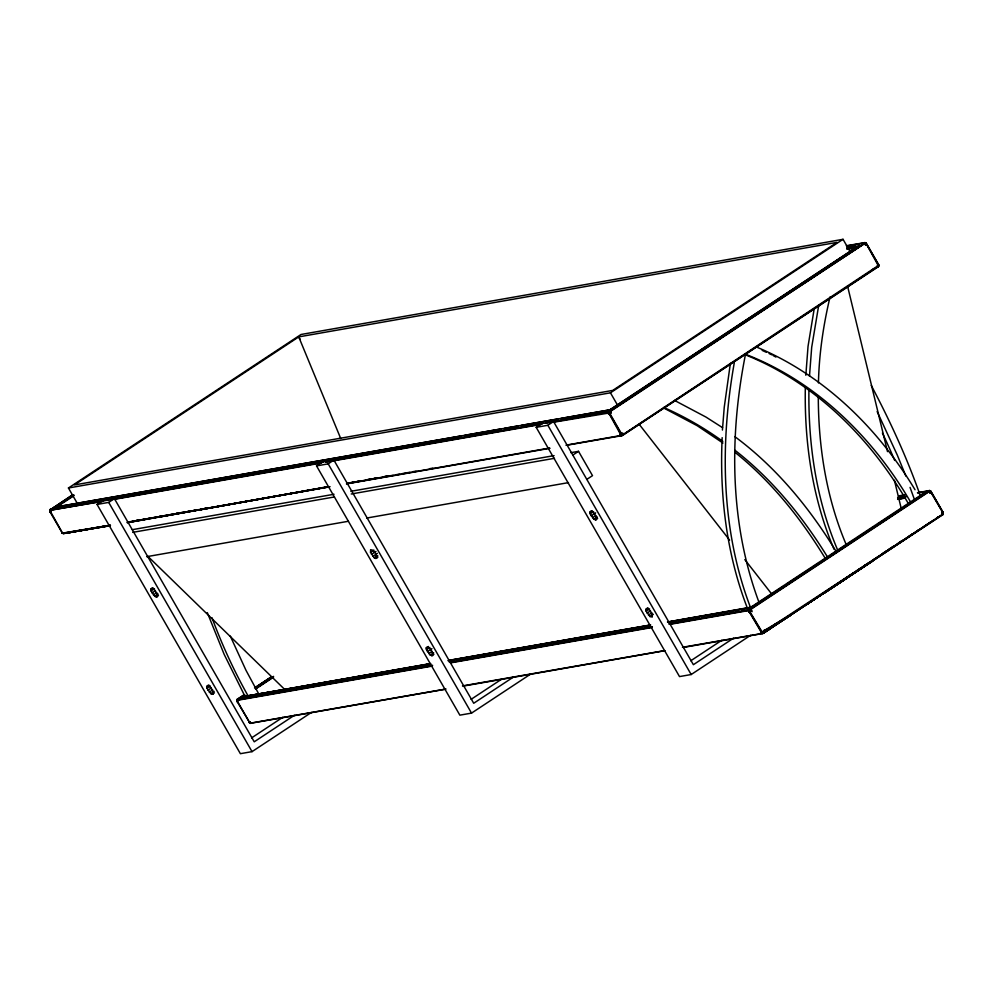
<?xml version="1.0" encoding="UTF-8"?>
<svg xmlns="http://www.w3.org/2000/svg" width="993" height="993" viewBox="0 0 993 993"><rect width="100%" height="100%" fill="white"/><g stroke="black" fill="none" stroke-linecap="round" stroke-linejoin="round"><path stroke-width="1.49" d="M249.839 721.638L249.491 722.916L251.266 723.326C249.293 722.159 248.287 721.117 250.497 723.338M877.589 267.254C879.016 265.739 878.259 262.661 878.445 266.31C876.062 268.693 880.17 265.59 878.371 264.225L866.604 243.794C865.313 245.445 862.259 240.529 865.424 244.75L866.095 243.136L865.027 242.59L846.346 245.755M930.888 491.721C930.664 493.558 926.432 488.482 930.007 492.751L930.677 491.138L929.609 490.579L917.42 492.727M924.148 492.938L751.713 606.661L753.128 607.393M818.443 382.913C819.088 353.967 823.346 325.121 830.036 296.981M446.043 689.005L250.149 723.202L236.917 701.195L238.134 698.613L236.806 700.921L237.451 701.716L236.768 700.251L237.401 699.109L244.179 694.728L224.195 654.449L207.314 612.619M722.159 437.64C719.528 495.222 726.454 553.933 747.295 607.927M848.605 245.668L865.586 242.726L865.424 244.75C864.667 241.957 865.747 242.081 865.424 244.75L866.033 243.012M930.677 491.138L930.007 492.751L929.448 490.542M61.777 531.714L49.724 510.216L51.028 508.9L49.824 511.519L50.655 509.086L50.32 510.017L72.539 494.799M236.806 700.921C237.923 702.808 236.011 700.127 237.898 699.842M237.737 698.985C236.359 702.163 237.203 701.592 237.935 698.687M943.313 513.133L941.972 515.305L941.798 513.232L942.953 512.214L941.972 515.305L943.04 513.12M805.323 387.382C804.318 442.481 812.373 498.387 834.07 549.303M805.832 375.255L808.029 346.396L814.26 308.401M808.923 389.827C808.178 444.43 816.196 499.789 837.732 550.234M809.481 376.186L811.691 347.327L818.803 304.777M50.035 510.216L51.028 508.9L49.687 511.072L50.035 510.216L103.272 501.291M878.457 265.131L878.246 266.707L878.395 264.287M250.149 723.202L249.38 721.688M929.609 490.579L930.404 490.927L930.007 492.751L929.436 490.827L928.467 491.038M722.42 430.056L724.245 407.267L730.389 363.339M765.131 629.934L764.3 631.92M878.457 265.95L866.392 244.055L864.63 243.608L609.975 411.71L609.801 413.411L621.581 433.904C622.909 437.479 618.155 433.668 622.81 433.159L623.393 434.872L622.139 435.629L566.382 445.298M734.286 362.768C719.652 445.311 720.906 532.98 752.135 611.7M751.217 610.136C746.947 614.94 748.809 605.544 751.49 610.583L748.772 611.924L750.683 609.441L929.212 491.597L930.801 491.783M930.007 492.751L929.957 490.728L917.768 492.863M878.52 266.372L877.39 267.316L877.936 264.734M943.089 513.542L942.345 515.119L942.196 512.959M764.486 631.784L764.871 630.282M236.756 700.425L237.799 698.799M751.838 607.095L784.11 585.92M432.402 666.067L237.029 700.375L237.017 701.195M150.75 589.271L152.09 588.067L154.982 590.264L157.242 594.199L157.179 596.917L154.834 596.371L151.06 590.959L150.75 589.271L153.034 587.769M206.681 686.535L208.021 685.344L210.913 687.541L213.172 691.476L213.11 694.194L210.764 693.635L206.991 688.223L206.681 686.535L208.964 685.033M426.171 647.995L427.511 646.803L430.391 649L432.663 652.935L432.6 655.653L430.254 655.095L426.469 649.683L426.171 647.995L428.442 646.493M589.892 512.165L591.232 510.961L594.112 513.158L596.383 517.092L596.321 519.811L593.975 519.252L590.19 513.84L589.892 512.165L592.163 510.65M645.822 609.429L647.163 608.225L650.043 610.422L652.314 614.369L652.252 617.075L649.906 616.529L646.12 611.117L645.822 609.429L648.094 607.927M62.162 532.918L62.671 532.682M921.603 496.264L922.596 494.353L919.555 494.874M942.692 514.511L942.171 515.243M608.088 413.547L611.03 412.666C608.312 407.564 606.475 417.035 611.03 412.666L608.064 411.909L49.911 509.881L50.829 508.962M878.532 266.186L877.39 267.316L878.333 266.323M941.972 515.305L943.213 513.108M764.411 630.989C765.491 630.716 763.431 630.654 764.262 630.977M749.703 608.821C747.319 611.142 749.007 612.532 750.944 609.752M943.065 514.424L942.754 512.537L929.957 490.728M237.141 701.641L237.675 700.524M878.184 266.67L877.39 267.316L878.048 266.906M50.308 509.533L50.022 511.929L51.202 510.973M846.855 248.895L857.493 247.17L857.133 247.791L859.566 244.948M766.832 629.748C763.592 632.839 765.38 630.282 764.101 630.605M825.841 591.443L763.195 633.36L760.564 632.417L762.239 632.951L763.269 631.064L790.304 615.089L942.394 514.709M942.63 514.895L942.953 512.214L942.034 513.691M752.086 607.344L753.128 606.326M50.271 509.397L49.836 510.377L322.849 462.341M751.689 607.157L750.497 607.629L752.185 606.4M607.939 413.1L610.757 412.219L610.596 412.951M750.907 607.381L753.166 606.773L667.47 621.978M623.045 433.606C618.987 433.78 621.953 437.081 621.233 434.09L609.454 413.597L609.665 411.499L864.369 243.359L866.541 243.906L878.321 264.386L878.048 266.782M878.383 266.521L878.718 265.131M937.466 517.365L936.411 518.358L938.757 516.894L938.1 517.179M237.116 699.432L237.215 701.244M621.37 435.642L623.182 435.17M764.387 631.3L764.325 629.984M50.804 511.246L49.824 511.519M609.243 410.903L608.188 412.256L608.56 413.957M609.479 410.965L608.473 412.244L608.833 413.87M610.484 411.847L610.186 413.2M749.938 608.883C747.928 611.738 748.275 611.899 750.187 608.994L928.703 491.163L930.677 491.324M58.5 506.964L59.406 506.976M878.346 266.335L623.405 434.636C620.104 435.617 619.781 434.698 623.232 434.003M751.093 607.071L751.738 606.735M942.63 514.771L942.518 512.723M912.877 533.651L909.191 536.208L912.915 533.737M50.606 509.496L49.774 510.129L50.146 512.016L49.799 511.457L62.422 533.266L63.453 533.589L109.528 525.818M877.613 264.97L877.638 266.087M877.452 265.69L878.308 264.684M942.22 514.076L942.891 512.673M887.618 550.097L890.113 548.409M854.104 572.613L843.094 579.986M856.574 570.963L860.286 568.48M863.997 565.998L866.467 564.334M857.493 570.516L762.922 633.484M861.365 567.934L869.086 562.77M874.237 559.332L871.668 561.057L878.073 556.788M904.077 539.621L763.418 633.149M904.884 539.187L910.035 535.748M915.186 532.31L919.046 529.728M933.854 520.059L805.733 605.134L942.382 514.945M827.132 590.587L846.47 577.703M849.052 575.99L854.216 572.601M846.992 578.1L824.637 592.92L872.822 560.958L762.624 633.522L683.184 647.473M856.723 570.95L860.472 568.455M864.233 565.973L869.235 562.646M880.617 555.099L887.01 550.867M889.567 549.179L893.39 546.646M827.07 590.624L840.624 581.625M77.764 504.208L68.443 487.997L301.028 334.48L843.032 239.313L850.207 251.775M51.897 508.639L72.526 495.023M51.959 508.925L55.819 506.38M58.401 504.68L64.843 500.422M70.007 497.021L72.576 495.321M73.47 495.246L54.205 507.311L612.333 409.426M74.14 495.147L55.422 507.15L57.408 506.976M56.824 507.001L73.643 495.904M311.38 712.477L252.036 751.639L240.38 753.687L97.053 504.444L102.738 500.683M97.053 504.444L108.709 502.396L114.406 498.635L254.233 741.808L294.362 715.32M530.858 673.937L471.526 713.111L459.858 715.159L316.531 465.903L322.216 462.142M316.531 465.903L328.199 463.855L333.884 460.094L473.711 703.267L513.84 676.779M151.06 590.959L154.474 588.7M151.979 592.958L155.392 590.711M153.319 594.894L156.733 592.635M154.834 596.371L158.247 594.112M156.211 597.091L158.483 595.589M750.509 635.371L691.178 674.532L679.51 676.581L536.183 427.325L541.88 423.577M536.183 427.325L547.851 425.277L553.535 421.529L693.375 664.702L733.492 638.214M68.443 487.997L610.447 392.818L843.032 239.313M370.538 552.418L370.6 549.7L372.946 550.246L375.813 553.66L376.657 558.376L374.311 557.83L370.538 552.418L373.951 550.159M371.456 554.417L376.012 551.413M372.809 556.353L377.352 553.349M374.311 557.83L377.737 555.571M375.689 558.55L377.973 557.048M858.473 245.83L609.925 409.761L612.172 409.538M616.492 406.125L611.067 409.675M620.364 403.568L625.516 400.167M628.097 398.466L634.539 394.209M637.121 392.508L643.563 388.251M646.145 386.55L652.6 382.293M655.169 380.592L661.623 376.335M666.775 372.934L688.695 358.461M692.568 355.904L697.731 352.503M701.592 349.946L706.755 346.545M710.628 343.988L715.779 340.587M719.652 338.03L724.803 334.616M727.385 332.916L733.827 328.658M736.409 326.958L742.863 322.7M745.433 321L751.887 316.742M754.469 315.042L760.911 310.784M766.075 307.383L797.019 286.952M800.879 284.395L806.043 280.994M809.916 278.437L815.067 275.036M818.94 272.479L824.091 269.078M826.673 267.378L833.127 263.12M835.696 261.42L842.151 257.162M844.733 255.462L851.175 251.204M853.757 249.504L857.617 246.947M206.991 688.223L210.404 685.964M207.909 690.234L211.323 687.975M209.25 692.158L212.663 689.912M210.764 693.635L214.178 691.376M572.837 455.079L578.522 451.331L592.511 475.647L586.813 479.396M212.142 694.355L214.426 692.853M254.506 687.913L271.288 676.841M244.179 694.951L237.327 699.506L236.905 700.959M255.797 687.293L271.288 677.065M237.774 699.506L242.937 696.093M255.846 687.578L270.034 678.207M242.54 696.875L245.122 695.162M255.474 688.335L273.584 676.382M256.132 688.261L272.963 677.152M255.536 689.068L273.559 677.176M590.19 513.84L593.603 511.594M251.626 737.873L282.695 717.368M591.108 515.851L595.663 512.847M592.461 517.787L595.874 515.528M593.975 519.252L597.389 517.005M595.353 519.984L597.625 518.483M426.469 649.683L429.882 647.436M427.387 651.693L431.943 648.69M428.74 653.617L432.154 651.371M430.254 655.095L433.668 652.848M431.632 655.814L433.904 654.313M471.116 699.333L502.185 678.827M646.12 611.117L649.546 608.858M647.039 613.115L650.452 610.869M648.392 615.052L651.805 612.805M649.906 616.529L653.32 614.27M690.768 660.767L721.837 640.262M774.54 624.659L777.097 622.971M883.112 553.113L886.91 550.606M890.696 548.111L893.228 546.435M898.293 543.097L902.078 540.589M916.651 531.28L919.133 529.641M786.692 584.219L811.207 568.07M813.788 566.37L818.952 562.969M822.825 560.412L827.988 557.011M831.861 554.466L837.025 551.065M839.606 549.365L846.061 545.107M848.643 543.407L855.097 539.149M857.679 537.449L864.121 533.204M866.703 531.503L873.157 527.246M877.03 524.701L900.266 509.397M904.139 506.84L909.303 503.439M913.175 500.894L918.339 497.493M924.222 526.302L930.702 522.057M764.833 630.654L763.071 631.771L769.86 627.849L762.835 632.318L943.04 513.94M682.464 647.287L762.289 633.472L790.304 615.089M762.289 633.472L790.354 615.61M762.624 633.522L769.947 629.016M877.39 267.316L623.393 434.872L621.668 435.368L620.091 434.5L621.618 435.505L623.319 435.046M864.891 243.918L866.157 244.241M865.151 244.303L865.834 244.477M250.137 722.594L252.123 722.929L249.677 722.78M251.403 722.755L249.913 722.569M251.651 722.879L250.385 722.569M929.473 491.92L930.739 492.243M929.733 492.305L930.416 492.466M54.503 507.274L57.234 506.951L55.174 506.902M241.324 697.036L430.714 663.547M54.9 507.212L461.646 435.853M429.733 663.845L241.609 696.987M62.323 533.315L109.727 525.371M610.31 409.538L610.931 409.364M929.063 490.592L928.654 490.741M620.687 435.269L620.613 434.363M237.079 700.797L237.451 701.716M873.244 269.314L874.212 268.892L872.214 269.674M242.056 696.751L244.005 696.614L241.783 696.788M65.017 533.204L83.201 529.877M86.242 529.331L89.271 528.773M92.299 528.226L95.328 527.668M106.313 525.88L68.207 532.831L107.989 525.781M136.798 520.307L139.839 519.749M132.28 521.35L139.876 519.96M142.918 519.401L145.959 518.855M148.987 518.296L152.028 517.738M159.625 516.36L162.653 515.801M176.332 513.307L179.361 512.748M109.962 525.632L63.453 533.589M128.234 522.306L173.899 513.964M176.94 513.406L184.549 512.016M187.59 511.457L190.631 510.899M193.685 510.352L196.726 509.794M204.335 508.404L207.376 507.845M303.275 491.163L127.241 522.703L327.578 487.004M305.695 490.604L320.056 488.146M322.477 487.588L326.163 487.054M350.566 482.66L353.62 482.114M356.673 481.555L359.727 481.009M367.36 479.644L370.401 479.085M373.455 478.539L376.508 477.993M384.142 476.615L387.196 476.069M158.321 517.229L303.945 491.163M306.998 490.604L320.727 488.146M323.78 487.588L326.834 487.042M351.249 482.66L354.29 482.114M357.343 481.555L360.397 481.009M368.031 479.644L371.084 479.098M374.125 478.539L377.179 477.993M384.812 476.628L387.866 476.081M897.61 497.741L904.697 496.463M347.401 483.442L376.384 478.241M379.438 477.695L382.479 477.149M385.532 476.603L393.154 475.237M396.207 474.691L399.26 474.145M402.314 473.599L409.935 472.234M412.989 471.675L416.042 471.129M429.758 468.671L432.811 468.125M200.189 509.806L307.135 490.691M464.699 435.319L501.341 428.889M504.394 428.355L518.135 425.935M521.188 425.401L557.83 418.972M560.884 418.425L609.752 409.848M325.903 461.807L542.377 423.8M545.43 423.254L607.939 412.281L611.03 412.666L608.287 411.549M113.947 499.417L321.285 463.011M325.853 462.204L328.906 461.671M333.474 460.864L540.813 424.458M553.014 422.323L611.03 412.666M62.236 533.191L110.372 525.173M127.141 522.219L329.875 486.632M346.644 483.678L549.377 448.079M566.147 445.137L621.134 435.468L608.932 413.349L609.379 411.35L865.511 242.813M128.047 522.268L329.651 486.868M346.445 483.914L550.035 448.277M132.317 529.679L334.02 494.266M350.839 491.312L554.069 455.626M570.888 452.671L578.522 451.331M132.727 532.36L334.442 496.947M351.261 493.993L554.491 458.307M146.716 556.676L348.431 521.263M366.765 518.036L568.48 482.623M898.727 495.904L904.834 494.824M899.472 496.078L904.04 495.271M449.035 660.333L650.663 624.92M448.042 660.618L649.434 625.255M667.743 622.04L751.651 607.294M292.935 688.062L243.583 696.527M295.988 687.528L309.704 685.12M312.758 684.587L332.568 681.099M335.622 680.565L349.337 678.157M352.378 677.623L430.118 663.969M448.414 660.755L643.526 626.496M646.567 625.962L649.621 625.416M667.917 622.214L699.916 616.591M702.97 616.057L739.549 609.628M742.603 609.094L751.751 607.48M432.576 665.298L237.203 699.606L237.588 701.195M449.37 662.356L652.364 626.707M669.158 623.753L748.734 609.814L762.562 632.715M432.439 665.67L237.066 699.978L236.917 701.195M450.76 662.455L652.24 627.079M669.034 624.125L748.573 610.186L762.239 632.951M450.723 662.852L652.202 627.477M670.511 624.262L748.499 610.583L761.904 633.335M462.49 685.915L664.516 650.638M250.484 723.301L444.876 689.316M463.21 686.101L664.851 650.688M846.644 247.12L855.805 245.544M898.007 497.381L905.79 496.215M898.231 498.536L905.852 497.232M897.598 499.38L905.219 498.076M96.656 527.581L110.062 525.322M110.459 525.545L63.155 533.44L62.857 532.732M847.488 248.039L858.014 246.363L610.496 409.538M847.041 248.958L856.065 247.518M899.795 498.672L904.251 497.965M899.906 498.709L904.437 498.027M864.866 242.54L865.424 244.75M929.634 490.616L929.982 490.654M848.208 248.92L853.881 248.163M54.677 507.063L56.589 506.902M866.306 243.732L865.71 242.962M57.706 506.914L58.699 506.815M608.597 411.226L610.658 412.294M749.07 609.131L751.056 610.856M748.747 609.466L750.646 611.105M748.412 611.018L749.293 611.787M864.071 242.751L866.33 243.583M251.452 723.177L250.844 723.252M250.137 723.264L250.869 723.388M930.429 491.15L928.951 491.349L750.435 609.181L748.772 611.924M663.696 407.453C684.549 416.576 704.397 428.008 722.817 441.376M744.688 354.551C815.154 382.417 871.047 438.745 908.421 503.687M757.485 347.451C824.202 375.453 877.998 428.306 915.025 489.735M762.165 350.368L766.335 352.304M769.116 353.582L771.896 354.873M674.52 400.415L705.998 417.085L722.556 427.66M664.056 408.173L697.26 425.736L722.954 443.039M773.224 355.593L775.905 357.058M611.539 409.575L610.633 409.377M734.795 436.597C776.241 467.293 809.58 507.833 836.28 551.686M620.091 434.5L623.343 434.351L878.681 265.292M734.907 450.226C772.231 479.296 802.58 516.534 827.306 556.676M734.746 452.125C771.338 481.307 800.954 518.483 825.22 558.302M147.758 556.229L284.346 689.105M248.982 722.023L249.317 722.643M639.343 424.495L729.619 540.118M744.812 559.593L772.38 594.894M930.789 491.287L943.176 512.686M910.556 501.961C872.723 437.23 816.221 381.535 745.495 354.265C729.21 436.076 729.57 523.174 758.9 602.068M248.548 696.726C234.274 671.429 222.06 644.953 211.981 617.72M258.788 694.02L245.966 670.263L230.302 636.103M931.198 491.796L942.978 512.276M610.447 392.818L617.621 405.293M547.851 425.277L691.178 674.532M300.171 339.383L298.744 336.888L74.463 484.932L612.731 390.41L837.012 242.379L298.744 336.888L340.748 438.583M328.199 463.855L471.526 713.111M248.399 720.595L236.893 700.363M108.709 502.396L252.036 751.639M622.375 433.444L622.884 435.294L621.966 433.68M871.258 385.433C889.927 420.771 906.708 457.152 920.002 494.862M877.142 411.549L897.3 455.092L905.852 476.057M882.392 432.985L886.19 441.115A272.641 108.411 69.2 0 1 894.693 460.442M846.669 545.691C826.437 498.66 818.369 447.173 818.282 396.182M910.047 487.402L914.69 500.187M847.538 286.034L887.506 451.629M894.408 480.24L901.309 508.838"/></g></svg>
